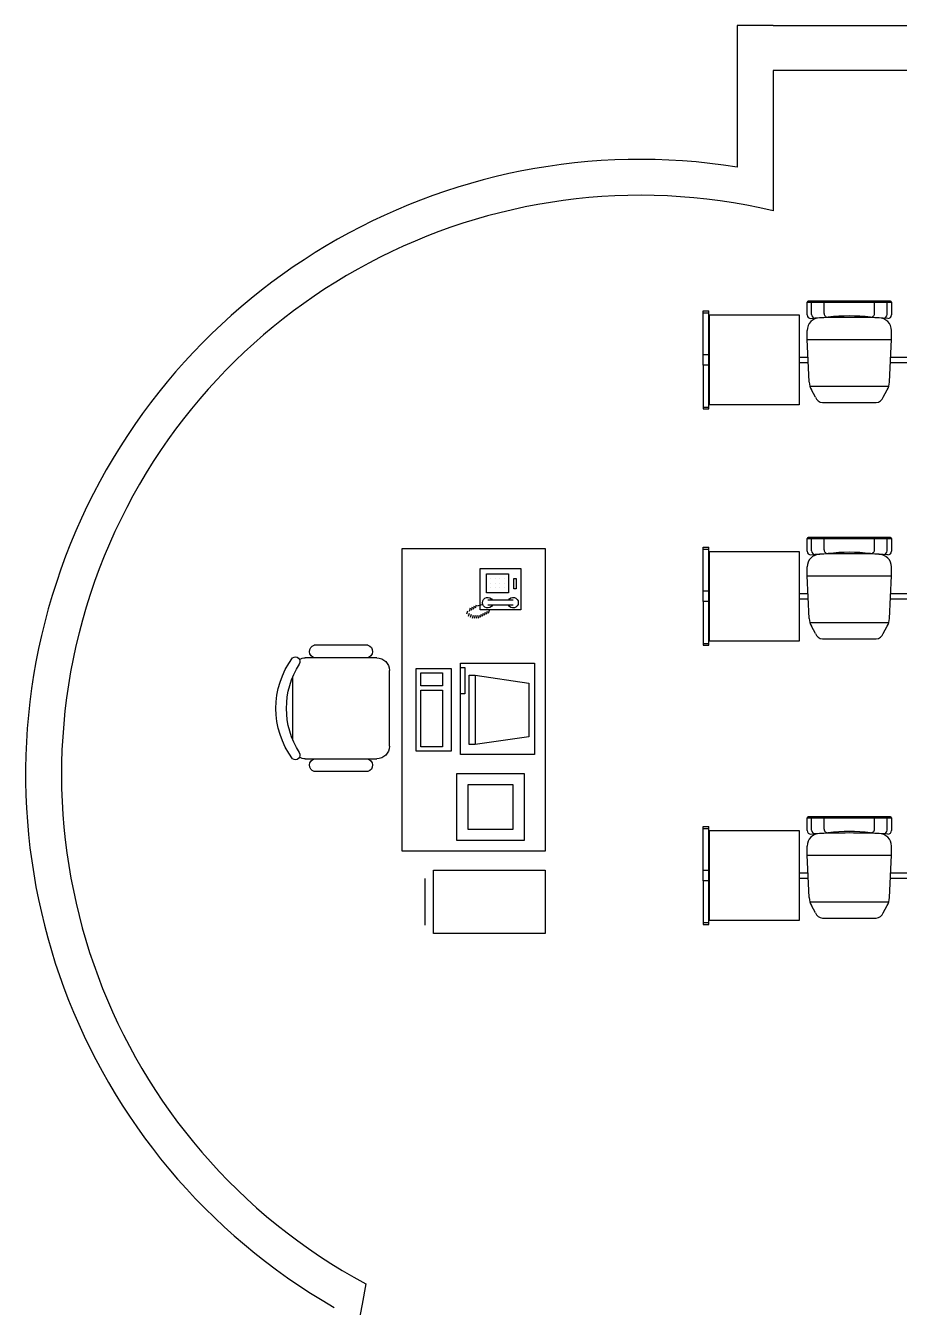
# Model space of a CAD drawing. Header units: inches. Extents: x 484217 to 497210, y -26946 to -21493.
# Drawn here: x 490700.5 to 490919.4, y -23660.2 to -23339.1 of the extents above; entities that cross this region are included whole.
import ezdxf

# ---------------------------------------------------------------- set-up
doc = ezdxf.new("R2010")
doc.units = ezdxf.units.IN
doc.header["$LTSCALE"] = 20
doc.header["$MEASUREMENT"] = 0
doc.layers.add('A-DIMENSION', color=4, linetype='Continuous')
doc.layers.add('furniture', color=4, linetype='Continuous')

# ---------------------------------------------------------------- blocks, each defined once
blk = doc.blocks.new('DESK4')
blk.add_lwpolyline([(34, -36), (34, 36), (0, 36), (0, -36)], close=True)
blk = doc.blocks.new('RECTANG')
for p, q in [((1, 1), (0, 1)), ((0, 1), (0, 0)), ((1, 0), (1, 1)), ((0, 0), (1, 0))]:
    blk.add_line(p, q)
blk = doc.blocks.new('IBMAT', base_point=(61, 306))
for p, q in [((75, 307), (75, 306)), ((81, 307), (75, 307)), ((81, 306), (81, 307))]:
    blk.add_line(p, q)
at = {"xscale": 21, "yscale": 17, "zscale": 21}
blk.add_blockref('RECTANG', (61, 306), dxfattribs=at)
blk = doc.blocks.new('KEYBOARD', base_point=(60, 294))
for p, xscale, yscale, zscale in [((60, 294), 19, 8, 19), ((61, 295), 13, 5, 13), ((75, 295), 3, 5, 3)]:
    blk.add_blockref('RECTANG', p, dxfattribs=dict(xscale=xscale, yscale=yscale, zscale=zscale))
blk = doc.blocks.new('A$C79A54892')
at = {"layer": 'furniture'}
for p, q in [((0.9168, 1.8), (1.3632, 1.8)), ((0.6887, 1.2637), (0.6887, 1.6462)), ((0.78, 1.2), (0.78, 1.71)), ((1.5, 1.71), (1.5, 1.6407)), ((1.5913, 1.2637), (1.5913, 1.6462)), ((1.5, 1.6407), (1.5, 1.2)), ((1.41, 1.11), (0.87, 1.11)), ((2.6859, 0.855), (2.3541, 0.855)), ((2.2941, 0.795), (2.2941, 0)), ((2.7459, 0.795), (2.2941, 0.795)), ((2.7459, 0), (2.7459, 0.795)), ((0.4457, 0.5521), (0.4673, 0.5593)), ((0.4626, 0.5418), (0.4842, 0.549)), ((2.0837, 0.6288), (1.6037, 0.6288)), ((1.6037, 0.6288), (1.6037, 0.1488)), ((2.0037, 0.5488), (1.6837, 0.5488)), ((1.6837, 0.5488), (1.6837, 0.2288)), ((2.0037, 0.2288), (2.0037, 0.5488)), ((2.0837, 0.1488), (2.0837, 0.6288)), ((0.3993, 0.4432), (0.4122, 0.4842)), ((0.405, 0.4914), (0.4266, 0.4986)), ((0.4122, 0.5058), (0.4338, 0.513)), ((0.4194, 0.5202), (0.441, 0.5274)), ((0.4266, 0.5346), (0.4482, 0.5418)), ((0.4698, 0.5274), (0.4914, 0.5346)), ((0.4698, 0.4554), (0.4914, 0.4626)), ((0.477, 0.513), (0.4986, 0.5202)), ((0.477, 0.4986), (0.4986, 0.5058)), ((0.477, 0.4842), (0.4986, 0.4914)), ((0.477, 0.4698), (0.4986, 0.477)), ((0.904, 0.5417), (0.904, 0.4978)), ((1.399, 0.5417), (0.904, 0.5417)), ((0.904, 0.4978), (1.399, 0.4978)), ((0.904, 0.4978), (0.9616, 0.1159)), ((1.3431, 0.1159), (1.399, 0.4978)), ((1.399, 0.4978), (1.399, 0.5417)), ((0.2141, 0.3902), (0.2141, 0.3902)), ((0.2478, 0.3902), (0.2478, 0.3902)), ((0.2816, 0.3902), (0.2816, 0.3902)), ((0.3685, 0.228), (0.3685, 0.408)), ((0.4045, 0.228), (0.4045, 0.408)), ((0.441, 0.3978), (0.4626, 0.405)), ((0.4482, 0.4122), (0.4698, 0.4194)), ((0.4554, 0.4266), (0.477, 0.4338)), ((0.4626, 0.441), (0.4842, 0.4482)), ((0.2141, 0.3564), (0.2141, 0.3564)), ((0.2141, 0.3227), (0.2141, 0.3227)), ((0.2141, 0.2889), (0.2141, 0.2889)), ((0.2478, 0.3564), (0.2478, 0.3564)), ((0.2478, 0.3227), (0.2478, 0.3227)), ((0.2478, 0.2889), (0.2478, 0.2889)), ((0.2816, 0.3564), (0.2816, 0.3564)), ((0.2816, 0.3227), (0.2816, 0.3227)), ((0.2816, 0.2889), (0.2816, 0.2889)), ((1.6837, 0.2288), (2.0037, 0.2288)), ((0.9616, 0.1159), (1.3431, 0.1159)), ((1.6037, 0.1488), (2.0837, 0.1488)), ((2.2941, 0), (2.7459, 0))]:
    blk.add_line(p, q, dxfattribs=at)
for centre, radius, start, end in [((1.14, 1.32), 0.6, 53.1301, 126.8699), ((1.14, 1.2547), 0.5892, 57.57575, 122.42425), ((0.8064, 1.7803), 0.0329, 143.30994, 302.02741), ((0.87, 1.71), 0.09, 152.41556, 180), ((1.4736, 1.7803), 0.0329, 237.97259, 36.69006), ((1.41, 1.71), 0.09, 0, 27.58444), ((0.7337, 1.6331), 0.0469, 9.29463, 163.7398), ((1.5463, 1.6331), 0.0469, 16.2602, 170.70537), ((0.7337, 1.2769), 0.0469, 196.2602, 350.70537), ((0.87, 1.2), 0.09, 180, 270), ((1.41, 1.2), 0.09, 270, 0), ((1.5463, 1.2769), 0.0469, 189.29463, 343.7398), ((0.3865, 0.408), 0.0377, 298.49146, 241.50854), ((0.3865, 0.228), 0.0377, 118.49146, 61.50854)]:
    blk.add_arc(centre, radius, start, end, dxfattribs=at)
for name, p, xscale, yscale, zscale, rotation in [('DESK4', (1.08, 1.02), 0.0299999999998839, 0.0299999999998839, 0.0299999999998839, 270.0000000003054), ('KEYBOARD', (1.4454, 0.9178), 0.03101538461544906, 0.03101538461544906, 0.03101538461544906, 180.0000000002476), ('IBMAT', (1.4697, 0.6028), 0.03101538461544906, 0.03101538461544906, 0.03101538461544906, 180.0000000002476), ('RECTANG', (0.4375, 0.4634), 0.2953901644145187, 0.2917466341033005, 0.2953901644145187, 180.0000000002573), ('RECTANG', (0.3153, 0.4183), 0.1350000000002516, 0.1575000000002935, 0.1350000000002516, 180.0000000002573), ('RECTANG', (0.2872, 0.2214), 0.07312500000013628, 0.01687500000003145, 0.07312500000013628, 180.0000000002573)]:
    blk.add_blockref(name, p, dxfattribs=dict(at, xscale=xscale, yscale=yscale, zscale=zscale, rotation=rotation))

msp = doc.modelspace()

# ---------------------------------------------------------------- linework, layer by layer
for p, q in [((490878.79, -23339.1, 6.93), (490878.79, -23374.55, 6.93)), ((490887.79, -23339.1, 6.93), (490878.79, -23339.1, 6.93)), ((490887.79, -23339.1, 6.93), (491290.54, -23339.1, 6.93)), ((490887.79, -23350.35, 6.93), (490887.79, -23384.1, 6.93)), ((491335.54, -23350.35, 6.93), (490887.79, -23350.35, 6.93))]:
    msp.add_line(p, q)
at = {"linetype": 'Continuous'}
for p, q in [((490896.27, -23411.58, 3.81), (490896.27, -23408.41, 3.81)), ((490897.39, -23411.47, 3.81), (490897.39, -23408.59, 3.81)), ((490900.54, -23411.25, 3.81), (490900.54, -23408.59, 3.81)), ((490913.14, -23411.25, 3.81), (490913.14, -23408.59, 3.81)), ((490916.29, -23411.47, 3.81), (490916.29, -23408.59, 3.81)), ((490917.42, -23408.41, 3.81), (490917.42, -23411.58, 3.81)), ((490897.19, -23412.48, 3.81), (490898.33, -23412.37, 3.81)), ((490916.5, -23412.48, 3.81), (490915.36, -23412.37, 3.81)), ((490896.27, -23417.74, 3.81), (490896.27, -23415.49, 3.81)), ((490917.42, -23417.74, 3.81), (490917.42, -23415.49, 3.81)), ((490896.27, -23417.74, 3.81), (490917.42, -23417.74, 3.81)), ((490896.78, -23428.38, 3.81), (490896.27, -23417.74, 3.81)), ((490916.91, -23428.38, 3.81), (490917.42, -23417.74, 3.81)), ((490896.96, -23429.44, 3.81), (490916.73, -23429.44, 3.81)), ((490898.37, -23432.19, 3.81), (490897.35, -23430.37, 3.81)), ((490915.32, -23432.19, 3.81), (490916.34, -23430.37, 3.81)), ((490900.11, -23433.49, 3.81), (490913.58, -23433.49, 3.81)), ((490896.27, -23470.79, 3.81), (490896.27, -23467.62, 3.81)), ((490897.39, -23470.69, 3.81), (490897.39, -23467.8, 3.81)), ((490900.54, -23470.46, 3.81), (490900.54, -23467.8, 3.81)), ((490913.14, -23470.46, 3.81), (490913.14, -23467.8, 3.81)), ((490916.29, -23470.69, 3.81), (490916.29, -23467.8, 3.81)), ((490917.42, -23467.62, 3.81), (490917.42, -23470.79, 3.81)), ((490897.19, -23471.69, 3.81), (490898.33, -23471.59, 3.81)), ((490916.5, -23471.69, 3.81), (490915.36, -23471.59, 3.81)), ((490896.27, -23476.96, 3.81), (490896.27, -23474.71, 3.81)), ((490896.27, -23476.96, 3.81), (490917.42, -23476.96, 3.81)), ((490896.78, -23487.6, 3.81), (490896.27, -23476.96, 3.81)), ((490916.91, -23487.6, 3.81), (490917.42, -23476.96, 3.81)), ((490917.42, -23476.96, 3.81), (490917.42, -23474.71, 3.81)), ((490896.96, -23488.66, 3.81), (490916.73, -23488.66, 3.81)), ((490898.37, -23491.4, 3.81), (490897.35, -23489.59, 3.81)), ((490915.32, -23491.4, 3.81), (490916.34, -23489.59, 3.81)), ((490900.11, -23492.71, 3.81), (490913.58, -23492.71, 3.81)), ((490896.27, -23540.76, 3.81), (490896.27, -23537.59, 3.81)), ((490897.39, -23540.65, 3.81), (490897.39, -23537.77, 3.81)), ((490900.54, -23540.43, 3.81), (490900.54, -23537.77, 3.81)), ((490913.14, -23540.43, 3.81), (490913.14, -23537.77, 3.81)), ((490916.29, -23540.65, 3.81), (490916.29, -23537.77, 3.81)), ((490917.42, -23537.59, 3.81), (490917.42, -23540.76, 3.81)), ((490897.19, -23541.66, 3.81), (490898.33, -23541.55, 3.81)), ((490916.5, -23541.66, 3.81), (490915.36, -23541.55, 3.81)), ((490896.27, -23546.92, 3.81), (490896.27, -23544.67, 3.81)), ((490896.27, -23546.92, 3.81), (490917.42, -23546.92, 3.81)), ((490896.78, -23557.56, 3.81), (490896.27, -23546.92, 3.81)), ((490916.91, -23557.56, 3.81), (490917.42, -23546.92, 3.81)), ((490917.42, -23546.92, 3.81), (490917.42, -23544.67, 3.81)), ((490896.96, -23558.62, 3.81), (490916.73, -23558.62, 3.81)), ((490898.37, -23561.37, 3.81), (490897.35, -23559.55, 3.81)), ((490915.32, -23561.37, 3.81), (490916.34, -23559.55, 3.81)), ((490900.11, -23562.67, 3.81), (490913.58, -23562.67, 3.81))]:
    msp.add_line(p, q, dxfattribs=at)
at = {"color": 7, "linetype": 'Continuous'}
for p, q in [((490917.15, -23408.14, 3.81), (490896.54, -23408.14, 3.81)), ((490870.27, -23421.49, 3.81), (490871.82, -23421.49, 3.81)), ((490870.27, -23424.19, 3.81), (490870.27, -23421.49, 3.81)), ((490894.32, -23422.17, 3.81), (490896.48, -23422.17, 3.81)), ((490917.21, -23422.17, 3.81), (490921.56, -23422.17, 3.81)), ((490871.82, -23424.19, 3.81), (490870.27, -23424.19, 3.81)), ((490894.25, -23423.52, 3.81), (490896.55, -23423.52, 3.81)), ((490917.14, -23423.52, 3.81), (490921.62, -23423.52, 3.81)), ((490917.15, -23467.35, 3.81), (490896.54, -23467.35, 3.81)), ((490870.27, -23480.71, 3.81), (490871.82, -23480.71, 3.81)), ((490870.27, -23483.41, 3.81), (490870.27, -23480.71, 3.81)), ((490871.82, -23483.41, 3.81), (490870.27, -23483.41, 3.81)), ((490894.25, -23482.73, 3.81), (490896.55, -23482.73, 3.81)), ((490894.32, -23481.38, 3.81), (490896.48, -23481.38, 3.81)), ((490917.14, -23482.73, 3.81), (490921.62, -23482.73, 3.81)), ((490917.21, -23481.38, 3.81), (490921.56, -23481.38, 3.81)), ((490917.15, -23537.32, 3.81), (490896.54, -23537.32, 3.81)), ((490870.27, -23550.67, 3.81), (490871.82, -23550.67, 3.81)), ((490870.27, -23553.37, 3.81), (490870.27, -23550.67, 3.81)), ((490871.82, -23553.37, 3.81), (490870.27, -23553.37, 3.81)), ((490894.25, -23552.7, 3.81), (490896.55, -23552.7, 3.81)), ((490894.32, -23551.35, 3.81), (490896.48, -23551.35, 3.81)), ((490917.14, -23552.7, 3.81), (490921.62, -23552.7, 3.81)), ((490917.21, -23551.35, 3.81), (490921.56, -23551.35, 3.81))]:
    msp.add_line(p, q, dxfattribs=at)
at = {"color": 7}
for p, q in [((490870.27, -23421.49, 3.81), (490870.27, -23410.58, 3.81)), ((490870.27, -23410.58, 3.81), (490871.62, -23410.58, 3.81)), ((490870.27, -23411.03, 3.81), (490871.62, -23411.03, 3.81)), ((490871.62, -23435.1, 3.81), (490871.62, -23410.58, 3.81)), ((490870.27, -23424.19, 3.81), (490870.27, -23435.1, 3.81)), ((490870.27, -23434.65, 3.81), (490871.62, -23434.65, 3.81)), ((490870.27, -23435.1, 3.81), (490871.62, -23435.1, 3.81)), ((490870.27, -23480.71, 3.81), (490870.27, -23469.8, 3.81)), ((490870.27, -23469.8, 3.81), (490871.62, -23469.8, 3.81)), ((490870.27, -23470.25, 3.81), (490871.62, -23470.25, 3.81)), ((490871.62, -23494.31, 3.81), (490871.62, -23469.8, 3.81)), ((490870.27, -23483.41, 3.81), (490870.27, -23494.31, 3.81)), ((490870.27, -23493.86, 3.81), (490871.62, -23493.86, 3.81)), ((490870.27, -23494.31, 3.81), (490871.62, -23494.31, 3.81)), ((490870.27, -23550.67, 3.81), (490870.27, -23539.76, 3.81)), ((490870.27, -23539.76, 3.81), (490871.62, -23539.76, 3.81)), ((490870.27, -23540.21, 3.81), (490871.62, -23540.21, 3.81)), ((490871.62, -23564.28, 3.81), (490871.62, -23539.76, 3.81)), ((490870.27, -23553.37, 3.81), (490870.27, -23564.28, 3.81)), ((490870.27, -23563.83, 3.81), (490871.62, -23563.83, 3.81)), ((490870.27, -23564.28, 3.81), (490871.62, -23564.28, 3.81))]:
    msp.add_line(p, q, dxfattribs=at)
at = {"color": 0, "linetype": 'Continuous'}
for p, q in [((490871.82, -23411.59, 3.81), (490894.32, -23411.59, 3.81)), ((490871.82, -23434.09, 3.81), (490871.82, -23411.59, 3.81)), ((490894.32, -23411.59, 3.81), (490894.32, -23434.09, 3.81)), ((490894.32, -23434.09, 3.81), (490871.82, -23434.09, 3.81)), ((490871.82, -23470.81, 3.81), (490894.32, -23470.81, 3.81)), ((490871.82, -23493.31, 3.81), (490871.82, -23470.81, 3.81)), ((490894.32, -23470.81, 3.81), (490894.32, -23493.31, 3.81)), ((490894.32, -23493.31, 3.81), (490871.82, -23493.31, 3.81)), ((490871.82, -23540.77, 3.81), (490894.32, -23540.77, 3.81)), ((490871.82, -23563.27, 3.81), (490871.82, -23540.77, 3.81)), ((490894.32, -23540.77, 3.81), (490894.32, -23563.27, 3.81)), ((490894.32, -23563.27, 3.81), (490871.82, -23563.27, 3.81))]:
    msp.add_line(p, q, dxfattribs=at)
at = {"color": 7, "linetype": 'Continuous', "const_width": 0.45, "elevation": 3.81}
for points in [[(490917.42, -23408.36), (490896.27, -23408.36)], [(490917.42, -23467.58), (490896.27, -23467.58)], [(490917.42, -23537.54), (490896.27, -23537.54)]]:
    msp.add_lwpolyline(points, dxfattribs=at)
for centre, radius, start, end in [((490854.54, -23526.67, 6.93), 154.04, 80.9439, 240.1037), ((490854.54, -23526.67, 6.93), 145.04, 76.7489, 241.6688), ((496029.13, -24624.97, 6.93), 5332.5, 169.51248, 171.29971)]:
    msp.add_arc(centre, radius, start, end)
at = {"linetype": 'Continuous'}
for centre, radius, start, end in [((490896.54, -23408.41, 3.81), 0.27, 90, 180), ((490917.15, -23408.41, 3.81), 0.27, 0, 90), ((490897.17, -23411.58, 3.81), 0.9, 180, 271.3354), ((490899.42, -23415.49, 3.81), 3.15, 90, 180), ((490898.29, -23411.47, 3.81), 0.9, 180, 272.4844), ((490906.84, -23608.53, 3.81), 196.34, 87.5156, 92.4844), ((490901.44, -23411.25, 3.81), 0.9, 180, 276.8576), ((490906.84, -23456.15, 3.81), 44.32, 83.1424, 96.8576), ((490912.24, -23411.25, 3.81), 0.9, 263.1424, 0), ((490914.27, -23415.49, 3.81), 3.15, 0, 90), ((490915.39, -23411.47, 3.81), 0.9, 267.5156, 0), ((490916.52, -23411.58, 3.81), 0.9, 268.6646, 0), ((490901.28, -23428.17, 3.81), 4.5, 182.7525, 209.356), ((490912.41, -23428.17, 3.81), 4.5, 330.644, 357.2475), ((490900.11, -23431.69, 3.81), 1.8, 195.8192, 270), ((490913.58, -23431.69, 3.81), 1.8, 270, 344.1808), ((490896.54, -23467.62, 3.81), 0.27, 90, 180), ((490917.15, -23467.62, 3.81), 0.27, 0, 90), ((490898.29, -23470.69, 3.81), 0.9, 180, 272.4844), ((490901.44, -23470.46, 3.81), 0.9, 180, 276.8576), ((490912.24, -23470.46, 3.81), 0.9, 263.1424, 0), ((490915.39, -23470.69, 3.81), 0.9, 267.5156, 0), ((490897.17, -23470.79, 3.81), 0.9, 180, 271.3354), ((490899.42, -23474.71, 3.81), 3.15, 90, 180), ((490906.84, -23667.74, 3.81), 196.34, 87.5156, 92.4844), ((490906.84, -23515.37, 3.81), 44.32, 83.1424, 96.8576), ((490914.27, -23474.71, 3.81), 3.15, 0, 90), ((490916.52, -23470.79, 3.81), 0.9, 268.6646, 0), ((490901.28, -23487.38, 3.81), 4.5, 182.7525, 209.356), ((490912.41, -23487.38, 3.81), 4.5, 330.644, 357.2475), ((490900.11, -23490.91, 3.81), 1.8, 195.8192, 270), ((490913.58, -23490.91, 3.81), 1.8, 270, 344.1808), ((490896.54, -23537.59, 3.81), 0.27, 90, 180), ((490917.15, -23537.59, 3.81), 0.27, 0, 90), ((490897.17, -23540.76, 3.81), 0.9, 180, 271.3354), ((490898.29, -23540.65, 3.81), 0.9, 180, 272.4844), ((490901.44, -23540.43, 3.81), 0.9, 180, 276.8576), ((490906.84, -23585.33, 3.81), 44.32, 83.1424, 96.8576), ((490912.24, -23540.43, 3.81), 0.9, 263.1424, 0), ((490915.39, -23540.65, 3.81), 0.9, 267.5156, 0), ((490916.52, -23540.76, 3.81), 0.9, 268.6646, 0), ((490899.42, -23544.67, 3.81), 3.15, 90, 180), ((490906.84, -23737.71, 3.81), 196.34, 87.5156, 92.4844), ((490914.27, -23544.67, 3.81), 3.15, 0, 90), ((490901.28, -23557.35, 3.81), 4.5, 182.7525, 209.356), ((490912.41, -23557.35, 3.81), 4.5, 330.644, 357.2475), ((490900.11, -23560.87, 3.81), 1.8, 195.8192, 270), ((490913.58, -23560.87, 3.81), 1.8, 270, 344.1808)]:
    msp.add_arc(centre, radius, start, end, dxfattribs=at)
at = {"layer": 'A-DIMENSION'}
msp.add_line((490887.79, -23384.1, 6.93), (490887.79, -23385.49, 6.93), dxfattribs=at)

# ---------------------------------------------------------------- block references
at = {"layer": 'furniture', "xscale": -35.12240917321422, "yscale": 35.1224091595864, "zscale": 35.12240916776322, "rotation": 89.99999999969073}
msp.add_blockref('A$C79A54892', (490830.61, -23470.1), dxfattribs=at)

doc.saveas('drawing.dxf')
